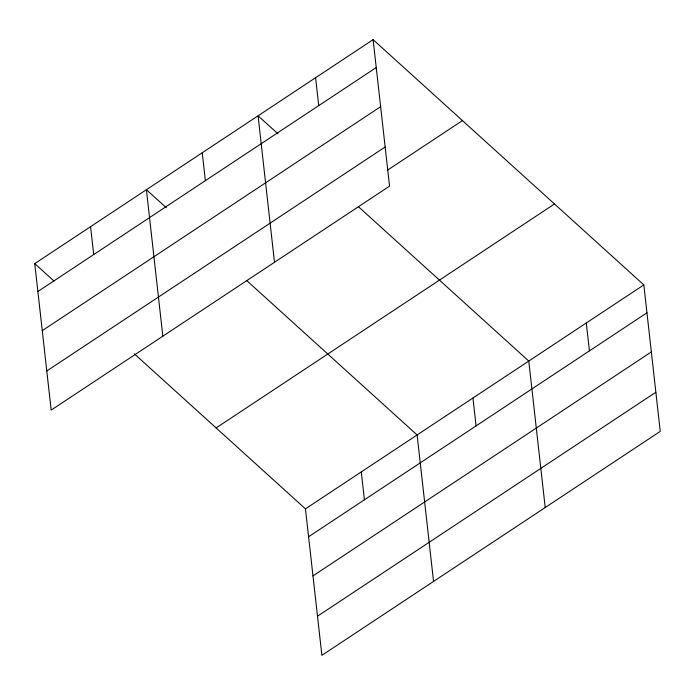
<?xml version="1.0" encoding="UTF-8"?>
<svg xmlns="http://www.w3.org/2000/svg" width="695" height="695" viewBox="0 0 695 695"><rect width="100%" height="100%" fill="white"/><g stroke="black" fill="none" stroke-linecap="round" stroke-linejoin="round"><path stroke-width="1.04" d="M373.111 39.658L389.548 186.138L51.178 410.093L34.75 263.613L373.111 39.658L643.822 284.907L660.25 431.387L321.889 655.342L305.453 508.862L134.396 353.894M37.878 291.518L376.247 67.554M42.265 330.646L380.634 106.683M46.791 370.965L385.152 147.001M387.845 169.962L462.444 120.591M216.119 427.938L554.488 203.974M305.453 508.862L643.822 284.907M308.589 536.766L646.949 312.802M312.976 575.894L651.337 351.931M317.493 616.213L655.863 392.249M278.009 133.866L258.071 115.804L274.499 262.284M358.516 206.797L528.773 361.053L545.21 507.532M166.348 207.779L146.41 189.709L162.839 336.189M246.855 280.702L417.113 434.957L433.55 581.437M34.75 263.613L53.889 280.962M586.302 322.975L589.43 350.871M472.947 398.009L476.075 425.905M361.287 471.914L364.415 499.809M315.591 77.727L318.718 105.623M202.236 152.761L205.373 180.657M90.576 226.666L93.712 254.561"/></g></svg>
